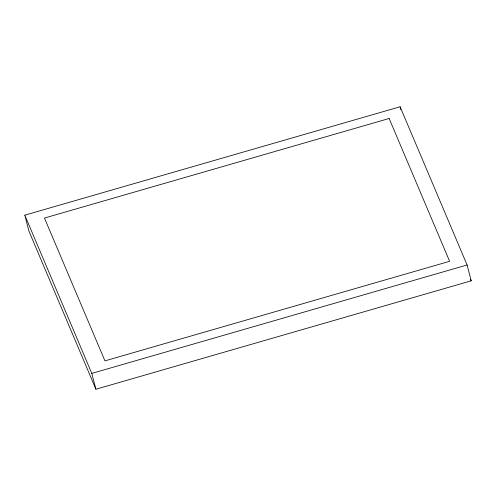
<?xml version="1.0" encoding="UTF-8"?>
<svg xmlns="http://www.w3.org/2000/svg" width="496" height="496" viewBox="0 0 496 496"><rect width="100%" height="100%" fill="white"/><g stroke="black" fill="none" stroke-linecap="round" stroke-linejoin="round"><path stroke-width="0.74" d="M24.8 215.177L400.105 106.764L467.102 264.982L471.2 280.823L95.895 389.236L28.898 231.018L24.8 215.177L91.803 373.395L95.895 389.236M91.803 373.395L467.102 264.982M470.599 279.397L471.2 280.823M400.105 106.764L400.849 109.647M389.149 118.494L44.466 218.06L104.941 360.871L449.624 261.305L389.149 118.494"/></g></svg>
